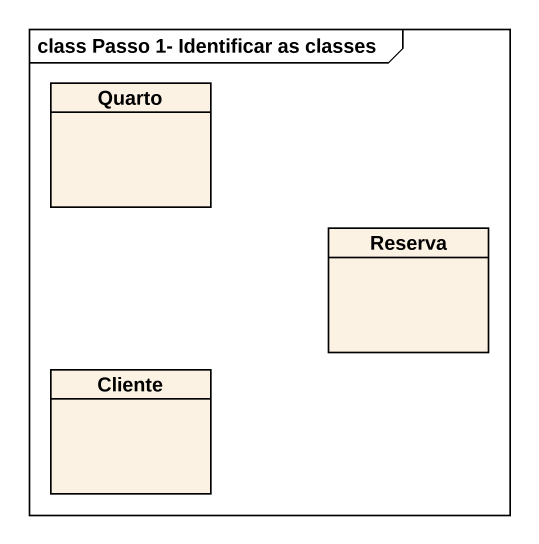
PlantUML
@startuml
mainframe class Passo 1- Identificar as classes
hide circle
hide empty members
class Quarto
class Reserva
class Cliente
@enduml
